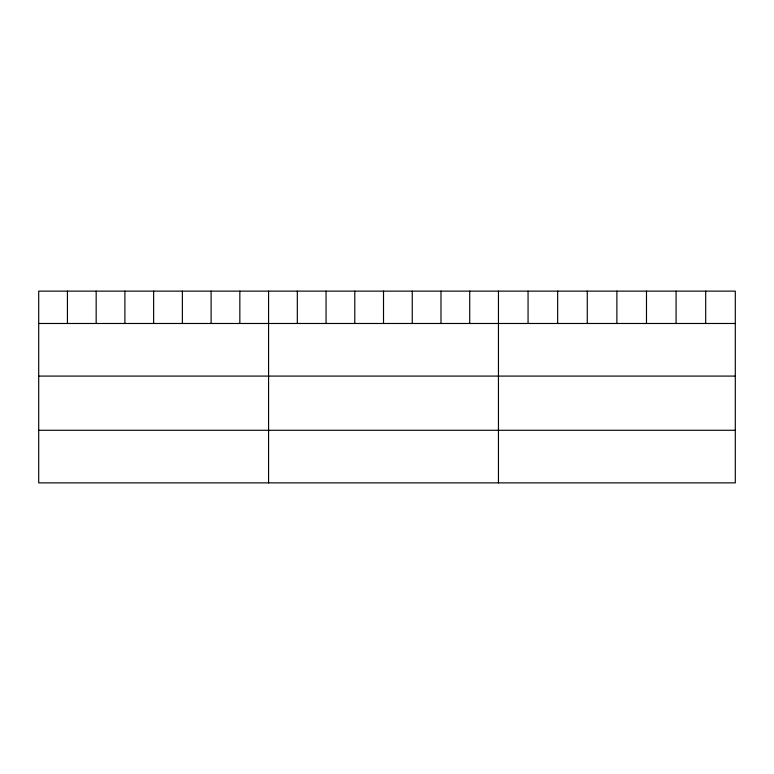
<?xml version="1.0" encoding="UTF-8"?>
<svg xmlns="http://www.w3.org/2000/svg" width="774" height="774" viewBox="0 0 774 774"><rect width="100%" height="100%" fill="white"/><g stroke="black" fill="none" stroke-linecap="round" stroke-linejoin="round"><path stroke-width="1.16" d="M735.3 323.484L735.3 482.87L38.7 482.87L38.7 291.13L735.3 291.13L735.3 323.484L38.7 323.484M38.7 376.087L735.3 376.087M38.7 430.276L735.3 430.276M705.694 291.13L705.694 323.484M676.089 291.13L676.089 323.484M646.484 291.13L646.484 323.484M616.878 291.13L616.878 323.484M587.273 291.13L587.273 323.484M557.667 291.13L557.667 323.484M528.062 291.13L528.062 323.484M498.456 291.13L498.456 482.87M469.721 291.13L469.721 323.484M440.987 291.13L440.987 323.484M412.252 291.13L412.252 323.484M383.517 291.13L383.517 323.484M354.782 291.13L354.782 323.484M326.048 291.13L326.048 323.484M297.313 291.13L297.313 323.484M268.578 291.13L268.578 482.87M239.843 291.13L239.843 323.484M211.108 291.13L211.108 323.484M182.374 291.13L182.374 323.484M153.639 291.13L153.639 323.484M124.904 291.13L124.904 323.484M96.17 291.13L96.17 323.484M67.435 291.13L67.435 323.484"/></g></svg>
